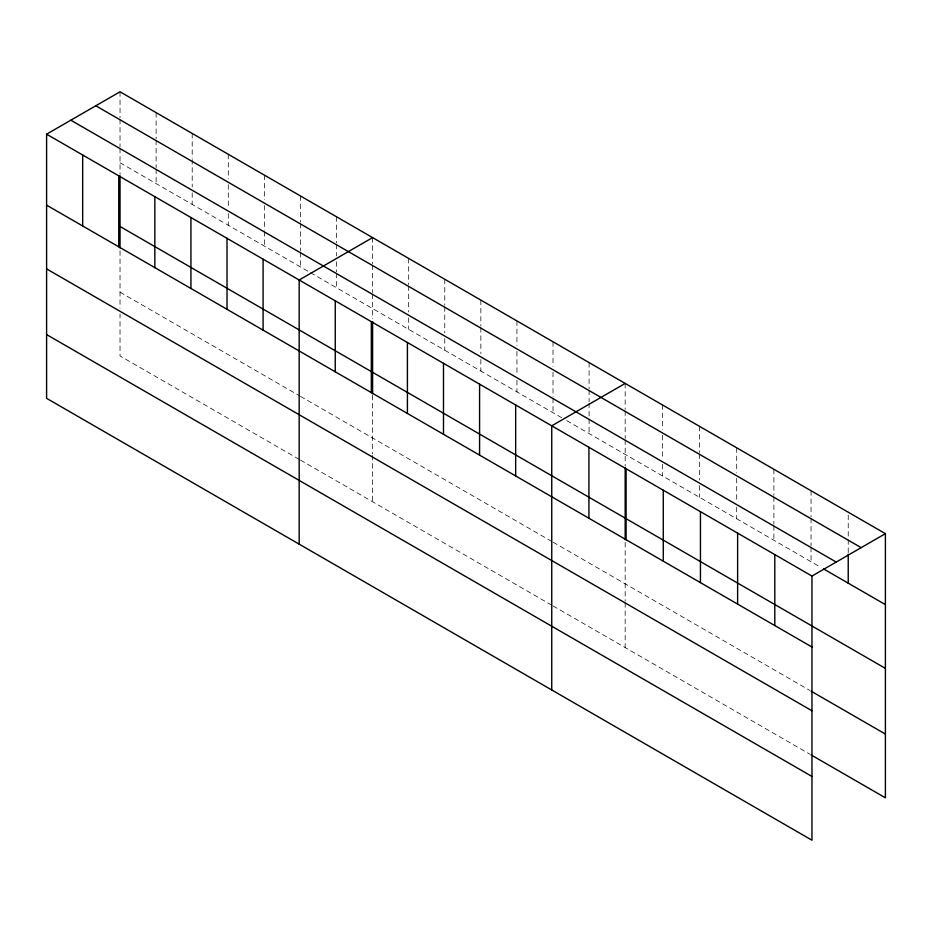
<?xml version="1.0" encoding="UTF-8"?>
<svg xmlns="http://www.w3.org/2000/svg" width="932" height="932" viewBox="0 0 932 932"><rect width="100%" height="100%" fill="white"/><g stroke="black" fill="none" stroke-linecap="round" stroke-linejoin="round"><path stroke-width="0.7" stroke-dasharray="4.66 3.5" d="M120.03 162.75L309.156 271.934M310.391 272.645L561.716 417.746M566.703 420.623L820.964 567.425M120.03 292.182L299.195 395.622M300.442 396.345L551.767 541.445M553.014 542.168L809.815 690.426M299.195 459.371L120.03 355.942L120.03 313.921M300.442 460.093L551.767 605.194M553.014 605.917L809.815 754.174M848.225 515.105L848.225 538.265M848.225 539.721L848.225 552.746M811.05 490.745L811.05 516.806M811.05 518.25L811.05 545.768M811.05 547.224L811.05 561.705M773.875 469.274L773.875 495.346M773.875 496.791L773.875 524.308M773.875 525.753L773.875 540.234M736.699 447.814L736.699 472.431M736.699 478.221L736.699 501.393M736.699 507.194L736.699 518.774M699.524 426.355L699.524 452.416M699.524 453.872L699.524 479.933M699.524 485.723L699.524 497.315M662.349 404.884L662.349 429.512M662.349 435.302L662.349 458.474M662.349 464.264L662.349 475.844M625.174 383.425L625.174 409.498M625.174 410.942L625.174 438.459M625.174 439.904L625.174 465.977M625.174 542.412L625.174 601.21M625.174 602.666L625.174 647.577M589.094 362.595L589.094 388.667M589.094 390.112L589.094 401.692M589.094 403.148L589.094 417.629M589.094 419.074L589.094 433.555M553.014 341.764L553.014 366.381M553.014 372.171L553.014 396.799M553.014 398.244L553.014 412.725M516.934 320.934L516.934 345.551M516.934 351.341L516.934 374.513M516.934 380.303L516.934 391.894M480.854 300.104L480.854 326.165M480.854 327.621L480.854 353.682M480.854 359.472L480.854 371.064M444.762 279.274L444.762 305.335M444.762 306.779L444.762 332.852M444.762 338.642L444.762 350.234M408.682 258.432L408.682 284.505M408.682 285.949L408.682 312.022M408.682 317.812L408.682 329.392M372.602 237.602L372.602 263.674M372.602 265.119L372.602 292.636M372.602 294.081L372.602 318.709M372.602 395.168L372.602 453.942M372.602 455.387L372.602 501.754M336.522 216.772L336.522 242.844M336.522 244.289L336.522 255.869M336.522 261.671L336.522 271.806M336.522 273.251L336.522 287.732M300.442 195.941L300.442 222.014M300.442 223.459L300.442 250.976M300.442 252.421L300.442 266.901M264.362 175.111L264.362 199.728M264.362 205.518L264.362 230.146M264.362 231.59L264.362 246.071M228.282 154.281L228.282 178.897M228.282 184.687L228.282 207.859M228.282 213.649L228.282 225.241M192.202 133.451L192.202 158.067M192.202 159.512L192.202 187.029M192.202 192.819L192.202 204.411M156.11 112.621L156.11 138.682M156.11 140.126L156.11 167.644M156.11 169.1L156.11 183.581M120.03 91.79L120.03 117.851M120.03 119.296L120.03 146.813M120.03 148.258L120.03 174.331M120.03 250.778L120.03 308.119"/><path stroke-width="1.4" d="M46.6 134.185L811.97 576.058L811.97 840.21L46.6 398.337L46.6 134.185L120.03 91.79L885.4 533.663L885.4 797.815L811.05 754.897M372.602 237.602L299.172 280.008L299.172 544.16M625.174 383.425L551.744 425.819L551.744 689.971M811.97 576.058L885.4 533.663M95.798 105.782L861.168 547.655M70.832 120.193L836.202 562.066M823.445 568.858L885.4 604.623M120.03 226.499L885.4 668.384M46.6 205.145L811.97 647.018M811.05 691.136L885.4 734.067M46.6 268.894L811.97 710.778M46.6 334.576L811.97 776.461M848.225 554.202L848.225 583.164M774.795 554.598L774.795 625.558M737.62 533.139L737.62 604.099M700.445 511.68L700.445 582.628M663.269 490.209L663.269 561.169M626.094 468.749L626.094 539.71M625.174 467.421L625.174 539.558M588.919 447.29L588.919 518.25M515.664 404.989L515.664 475.949M479.584 384.159L479.584 455.119M443.492 363.329L443.492 434.289M407.412 342.498L407.412 413.458M372.602 321.61L372.602 393.735M371.332 321.668L371.332 392.628M335.252 300.838L335.252 371.798M263.092 259.166L263.092 330.126M227.012 238.336L227.012 309.296M190.932 217.505L190.932 288.466M154.84 196.675L154.84 267.635M120.03 175.787L120.03 247.912M118.76 175.845L118.76 246.805M82.68 155.015L82.68 225.975"/></g></svg>
